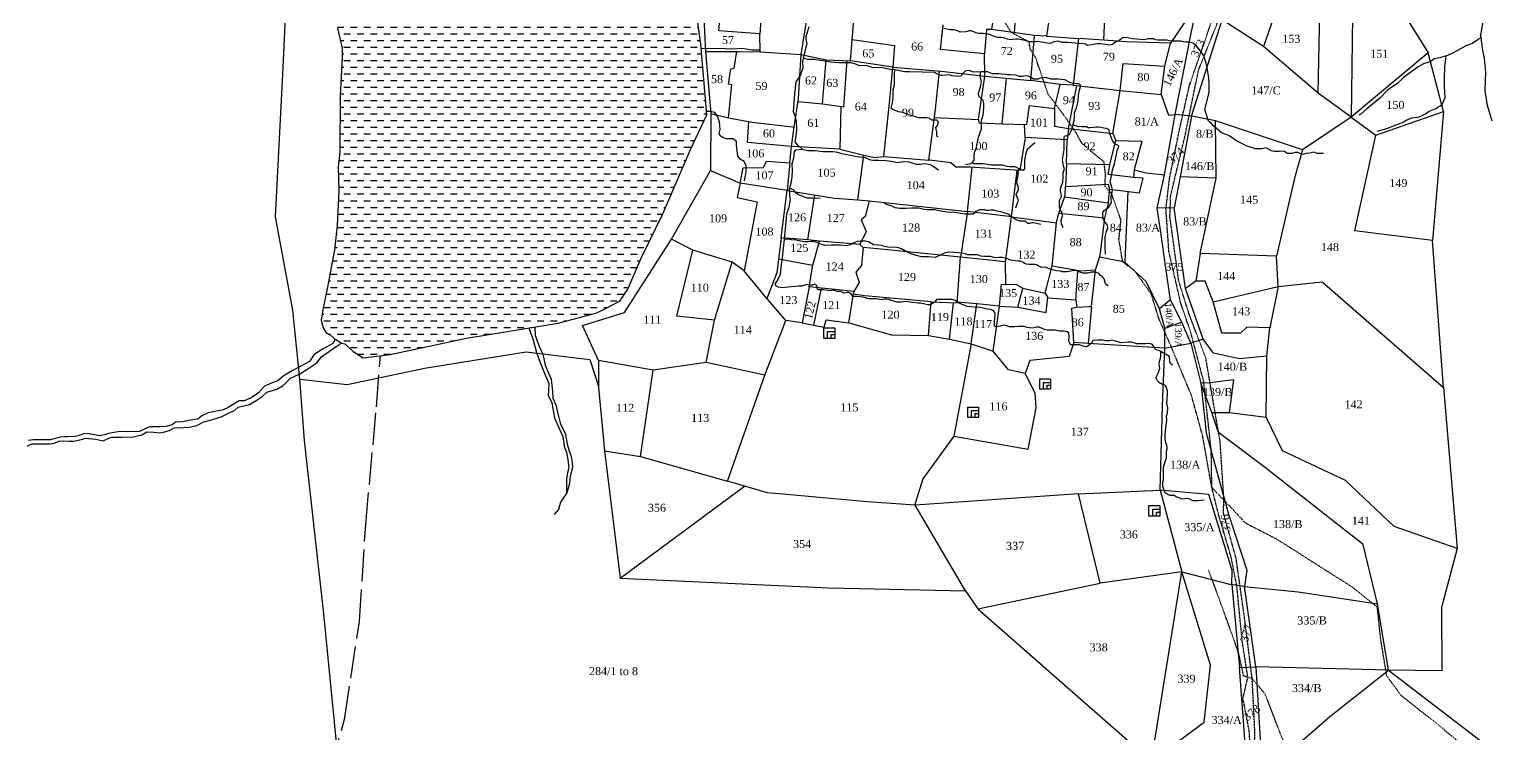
# Model space of a CAD drawing. Header units: millimetres. Extents: x -198 to 1953, y -1438 to 736.
# Drawn here: x 280 to 827, y -985 to -721 of the extents above; entities that cross this region are included whole.
import ezdxf

# ---------------------------------------------------------------- set-up
doc = ezdxf.new("R2010")
doc.units = ezdxf.units.MM
doc.header["$MEASUREMENT"] = 0
doc.linetypes.add('ACAD_ISO02W100', pattern=[15, 12, -3])
doc.linetypes.add('ACAD_ISO07W100', pattern=[3, 0, -3])
for name, color, linetype in [('CARTTRACK', 30, 'ACAD_ISO02W100'), ('NALA', 4, 'Continuous'), ('SQUAREWELL', 5, 'Continuous'), ('SURVEY_BND', 7, 'Continuous'), ('SURVEY_NO', 7, 'Continuous'), ('WATER_BODY', 4, 'Continuous')]:
    doc.layers.add(name, color=color, linetype=linetype)
doc.layers.add('FOOTPATH', color=150, linetype='ACAD_ISO07W100', lineweight=30)
doc.styles.get("Standard").update_dxf_attribs({"font": 'TIMES.TTF'})

msp = doc.modelspace()

# ---------------------------------------------------------------- hatches: boundary and pattern name
at = {"layer": 'WATER_BODY'}
h = msp.add_hatch(dxfattribs=at)
h.set_pattern_fill('DASH', color=256, scale=20, style=0)
h.paths.add_polyline_path([(519.17, -634.85), (521.6, -630.67), (524.88, -627.79), (525.33, -625.13), (525.05, -614.75), (522.51, -596.45), (518.77, -591.14), (511.47, -588.37), (499.82, -585.27), (485.71, -580.96), (474.68, -576.21), (463.09, -569.43), (450.67, -563.53), (442.53, -557.77), (438.78, -555.76), (436.73, -556.61), (435.28, -558.46), (436.65, -562.39), (439.79, -568.34), (442.97, -571.42), (444.94, -577.33), (448.08, -583.68), (449.69, -589.62), (450.01, -594.32), (448.65, -598.94), (446.39, -603.36), (445.3, -607.65), (442.4, -613.8), (439.18, -617.66), (436.24, -622.45), (432.54, -626.31), (430.41, -629.24), (427.99, -633.61), (425.98, -636.38), (424.49, -638.87), (422.52, -640.88), (421.52, -643.33), (418.57, -647.18), (417.65, -649.67), (414.63, -653.85), (412.21, -657.84), (409.92, -662.98), (407.06, -667.02), (403.44, -672.86), (400.02, -681.06), (397.44, -687.75), (396.48, -694.83), (395.73, -701.08), (395.05, -715.99), (395.16, -720.34), (396.88, -727.83), (396.88, -731.46), (396.19, -745.54), (396.08, -766.8), (395.45, -772.47), (395.68, -781.37), (395.05, -794.3), (394.07, -803.43), (391.33, -818.02), (389.66, -825.74), (389.04, -829.79), (389.84, -832.65), (390.87, -834.48), (392.48, -835.34), (393.96, -836.66), (396.77, -838.43), (397.92, -838.6), (401.01, -841.52), (404.79, -843.81), (414.84, -842.68), (443.49, -836.5), (465.61, -832.84), (477.88, -830.89), (492.36, -826.96), (500.96, -822.61), (503.94, -818.15), (508.98, -806.59), (517.14, -789.92), (527.46, -765.87), (533.66, -752.86), (531.34, -726.35), (529.46, -712.85), (525.84, -697.29), (524.54, -686.38), (523.75, -676.97), (523.3, -672.9), (521.21, -663.92), (519.62, -655.9)])
h.paths.add_polyline_path([(448.54, -707.68), (454.49, -707.68), (454.49, -703.11), (448.54, -703.11)], flags=24)
h.paths.add_polyline_path([(445.2, -700), (472.54, -700), (472.54, -695.29), (445.2, -695.29)], flags=24)

# ---------------------------------------------------------------- linework, layer by layer
at = {"layer": 'CARTTRACK'}
msp.add_lwpolyline([(280.76, -1269.69), (286.01, -1265.15), (291.26, -1258.64), (302.39, -1238.58), (309.82, -1223.48), (319.64, -1202.98), (328.75, -1183.3), (337.27, -1165.6), (348.78, -1134.15), (357.73, -1102.41), (366.84, -1069.94), (379.06, -1044.31), (388.45, -1012.28), (397.92, -978.71), (403.38, -942.6), (405.72, -906.27), (409.79, -862.24), (411.22, -843.09)], dxfattribs=at)
at = {"layer": 'FOOTPATH', "ltscale": 0.002}
for points in [[(738.85, -1014.06), (736.96, -983.69), (734.59, -971.36), (736.46, -963.55), (734.34, -950.1), (732.32, -929.46), (730.1, -918.2), (725.57, -902.96), (722.94, -892.5), (722.71, -878.41), (719.86, -852.59), (715.05, -834.37), (711.29, -823.41), (706.86, -804.2), (705.74, -788.02), (707.08, -776.68), (710.64, -759.15), (714.57, -741.74), (721.18, -722.73), (724.82, -711.88), (727.19, -698.25), (730.46, -679.98), (728.62, -659.8)], [(739.32, -999.68), (738.98, -981.69), (738.06, -964.04), (735.09, -940.44), (732.01, -918.88), (727.26, -901.89), (727.48, -897.18), (726.07, -875.44), (720.65, -843.85), (714.43, -827.53), (710.54, -815.15), (707.21, -790.94), (707.51, -783.06), (712.71, -761.49), (717.98, -736), (724.8, -719.11), (729.23, -698.33), (732.22, -682.13), (730.79, -675.08), (731.52, -662.15)], [(822.85, -993.95), (807.72, -981.26), (793.91, -970.34), (788.5, -962.95), (786.28, -949.51), (784.96, -937.27), (775.57, -929.76), (765.63, -923.47), (754.91, -916.63), (747.18, -911.78), (735.65, -905.85), (729.68, -899.45), (722.94, -892.5), (719.41, -872.71), (715.21, -857.7), (709.91, -845.01), (707.81, -839.89), (703.17, -829.41), (700.19, -819.81), (694.11, -811.42), (689.54, -807.91), (688.1, -799.64), (688.88, -792.25), (685.41, -782.55), (682.94, -779.64), (683.05, -774.85), (682.51, -770.44), (678.64, -767.33), (674.22, -763.47), (672.15, -759.77), (668.23, -753.97), (661.58, -745.1), (656.88, -731.37), (654.89, -728.21), (654.4, -725.52), (649.56, -723.01), (647.68, -721.86), (644.4, -716.56)], [(851.67, -1083.98), (844.06, -1082.47), (831.23, -1074.73), (820.31, -1067.83), (806.79, -1054.73), (800.74, -1050.56), (791.93, -1038.21), (785.97, -1029.41), (778.73, -1020.99), (766.54, -1009.35), (758.45, -1000.37), (751.68, -991.84), (748.47, -984.21), (742.95, -969.82), (738.06, -964.04), (734.86, -963.06), (732.99, -954.46), (728.18, -940.95), (722.93, -926.56), (721.69, -923.36)]]:
    msp.add_lwpolyline(points, dxfattribs=at)
at = {"layer": 'NALA'}
for points in [[(827.98, -755.16), (826.28, -749.4), (825.39, -743.72), (825.63, -736.78), (825.22, -731.76), (824.41, -728.02), (823.76, -722.92), (825.38, -713.96)], [(667.21, -795.17), (666.55, -793.67), (666.49, -792.29), (666.9, -790.64), (666.69, -789.26), (666.03, -788.42), (665.83, -787.47), (665.8, -786.29), (665.86, -784.99), (666.52, -783.45), (666.15, -781.05), (666.35, -780.13), (667.04, -778.06), (667.19, -776.07), (667.19, -774.52), (667.68, -773.1), (667.33, -771.98), (666.9, -769.7), (667.62, -765.96), (667.56, -763.59), (667.53, -761.31), (667.68, -760.88), (668.92, -760.48), (669.53, -760.19), (669.9, -759.41), (670.45, -758.37), (671.32, -754.98), (671.41, -753.62), (671.41, -751.95), (672.19, -750.22), (672.8, -747.71), (672.91, -745.29), (673.35, -743.5), (673.66, -742.41), (673.66, -741.66), (673, -741.19), (672.25, -741.17), (670, -740.85), (668.98, -740.3), (667.86, -739.78), (665.32, -739.46), (662.69, -739.46), (661.13, -738.94), (659.34, -738.89), (657.7, -739.45), (656.14, -739.43), (655.13, -738.85), (654.06, -738.3), (653.16, -738.24), (652.12, -738.53), (650.88, -738.53), (649.41, -738.01), (647.5, -737.87), (646.29, -737.87), (643.14, -737.46), (641.52, -737.46), (640.66, -737.44), (638.84, -736.77), (636.35, -736.77), (633.61, -736.83), (631.93, -736.22), (630.43, -736.43), (629.39, -737.64), (628.76, -738.3), (627.53, -738.47), (625.62, -738.21), (624.58, -737.92), (623.37, -737.95), (621.61, -738.1), (620.13, -737.61), (618.98, -736.97), (614.3, -736.8), (609.76, -736.68), (607.8, -736.74), (605.81, -736.42), (604.23, -735.93), (602.32, -735.82), (600.68, -735.47), (599.43, -735.18), (598.05, -735.07), (595.97, -735.21), (593.74, -734.43), (590.6, -734.32), (589.09, -733.68), (587.48, -733.42), (585.43, -733.42), (583.23, -733.42), (581.7, -733.25), (580.11, -733.1), (573.91, -732.16), (571.45, -732.08), (569.81, -731.7), (570.49, -728.95), (570.84, -727.42), (571.27, -726.16), (570.89, -724.67), (570.89, -723.32), (571.24, -722.31), (571.93, -719.77)], [(764.78, -767.36), (762.59, -767.32), (761.12, -766.87), (759.69, -767.21), (758.3, -767.39), (757.06, -767.7), (755.89, -767.28), (755.14, -766.91), (754.12, -766.91), (753.14, -767.36), (752.24, -767.39), (751.18, -767.32), (750.2, -766.64), (750.2, -766.64), (749.03, -766.45), (748.2, -766.53), (746.36, -766.53), (745.27, -766.38), (743.27, -765.21), (741.5, -765.55), (739.25, -765.59), (735.82, -764.46), (734.66, -763.78), (733.38, -763.22), (732.32, -762.77), (731.27, -762.01), (730.4, -761.34), (729.38, -760.7), (728.67, -760.39), (727.5, -759.94), (726.41, -759.42), (723.73, -757.12), (722.87, -756.14), (721.74, -755.24), (720.26, -750.81), (721.9, -744.46), (721.9, -741.09), (721.8, -739.07), (721.22, -735.13), (720.84, -733.49), (719.88, -730.7), (718.53, -728.78), (716.41, -726.27), (714.73, -725.64), (713.23, -725.61), (712.34, -725.5), (711.47, -725.22), (710.01, -725.22), (708.84, -725.22), (708, -725.22), (707.08, -725.1), (706.14, -724.89), (704.38, -724.89), (702.88, -724.89), (701.78, -724.7), (701.03, -724.35), (699.13, -724.42), (697.47, -724.69), (694.87, -724.51), (693.25, -724.39), (691.49, -723.99), (689.59, -723.92), (689.12, -724.39), (687.9, -725.12), (686.87, -725.68), (685.74, -726.54), (684.76, -726.73), (683.23, -726.5), (681.31, -726.29), (679.93, -726.24), (677.8, -726.67), (676.18, -726.86), (675.53, -726.32), (674.71, -726.2), (673.25, -726.13), (671.59, -726.04), (670.37, -725.89), (668.98, -725.75), (666.71, -725.75), (666.12, -725.45), (665.28, -725.31), (663.8, -725.54), (662.06, -726.08), (659.13, -725.57), (657.79, -725.43), (656.97, -725.45), (654.4, -725.52), (652.92, -725), (651.63, -724.7), (650.93, -724.63), (650.25, -724.53), (649.4, -724.53), (647.48, -724.81), (646.31, -724.53), (645.02, -724.02), (643.84, -723.88), (642.58, -723.85), (641.71, -723.64), (640.82, -723.29), (638.86, -722.44), (637.17, -722.37), (636.26, -722.42), (635.48, -722.42), (634.64, -722.09), (633.77, -721.74), (632.62, -721.36), (631.92, -721.36), (630.7, -721.74), (628.56, -721.85), (628.07, -721.6), (627.23, -721.22), (626.29, -721.03), (624.86, -721.01), (622.47, -720.54)], [(784.96, -759.01), (788.53, -758), (791.05, -756.96), (793.44, -756.15), (794.72, -755.55), (796.03, -754.67), (798.09, -753.97), (800.75, -753.55), (803.08, -752.51), (804.39, -751.5), (806.88, -750.43), (809.24, -748.98), (810.45, -746.39), (810.18, -742.34), (810.15, -739.14), (810.35, -734.87), (810.62, -731.72), (810.76, -730.74), (813.01, -729.7), (815.37, -728.49), (818.26, -726.91), (820.45, -726.14), (822.81, -724.52), (823.89, -723.91)], [(531.49, -728.01), (534.34, -727.81), (540.75, -727.99), (543.42, -728.06), (546.91, -727.85), (550.63, -728.45), (553.34, -728.52)], [(569.32, -765.72), (567.76, -764.19), (566.78, -762.9), (567.27, -760.01), (567.31, -758.09), (567.23, -755.29), (566.91, -753.64), (566.07, -751.77), (566.65, -745.16), (567.05, -740.48), (568.79, -738.06), (569.72, -735.13), (569.63, -732.94), (569.81, -731.7)], [(810.76, -730.74), (808.37, -731.55), (806.35, -731.92), (805.07, -732.86), (802.34, -733.74), (800.35, -734.85), (796.61, -737.52), (794.66, -738.93), (792.67, -741.02), (788.79, -743.59), (786.06, -746.48), (780.94, -750.66), (778.85, -752.61), (778.08, -752.98)], [(620.4, -760.9), (620.2, -761.05), (619.92, -760.92), (619.85, -760.47), (619.8, -759.32), (619.7, -758.72), (619.51, -757.64), (620.05, -756.8), (620.42, -755.51), (619.79, -754.82), (619.39, -754.85), (618.76, -754.9), (617.99, -754.9), (617.6, -754.61), (616.78, -754.11), (616.01, -753.95), (615.35, -753.95), (614.48, -753.95), (613.06, -753.93), (611.79, -753.61), (610.18, -753.06), (608.57, -752.56), (607.07, -752.03), (605.41, -751.71), (603.37, -750.83), (602.73, -750.33), (603.18, -748.36), (603.42, -746.38), (603.44, -743.51), (603.95, -741.61), (603.95, -738.19), (603.95, -737.01), (604.23, -735.93)], [(630.61, -771.49), (632.73, -771.07), (633.28, -770.45), (633.81, -769.79), (633.87, -768.36), (634.01, -767), (634.64, -765.55), (635.43, -761.24), (636.6, -758.13), (636.6, -754.88), (637.23, -753.03), (637.43, -750.05), (637.43, -748.62), (637.16, -747.46), (635.54, -745.87), (635.44, -744.85), (636.23, -742.4), (636.6, -740.38), (636.17, -739.02), (636.13, -738.1), (636.35, -736.77)], [(547.76, -777.52), (548.39, -774.25), (548.32, -771.92), (547.57, -770.38), (546.11, -769.4), (545.28, -768.18), (544.72, -764.31), (544.76, -762.87), (543.42, -761.88), (540.93, -761.8), (539.67, -761.33), (538.64, -760.66), (538.21, -759.79), (538.6, -758.34), (538.37, -755.42), (537.62, -753.45), (536.63, -752.03), (534.86, -751.6), (533.55, -751.63)], [(683.1, -805.03), (682.89, -802.52), (682.92, -798.53), (683.4, -796.52), (683.96, -795.2), (683.86, -794.19), (682.74, -792.73), (682.08, -791.59), (682.08, -790.47), (682.08, -789.38), (682.52, -788.65), (683.18, -788.16), (684.22, -787.5), (685.34, -785.71), (685.14, -784.49), (685.21, -783.17), (685.62, -781.93), (685.67, -780.76), (685.44, -779.85), (684.78, -777.95), (685.39, -775.14), (685.67, -773.42), (686.4, -771.16), (687.19, -767.72), (687.45, -766.25), (687.96, -765.08), (688.01, -764.47), (687.35, -764.14), (686.74, -763.86), (685.72, -762.44), (685.14, -761.2), (684.58, -759.73), (684.44, -758.42), (683.43, -757.94), (682.39, -757.81), (681.37, -757.56), (680.43, -757.48), (679.64, -757.51), (678.6, -757.56), (677.33, -757.73), (676.57, -757.73), (675.89, -757.33), (675.15, -757.3), (674.01, -757.38), (672.46, -757.18), (671.54, -756.82), (670.88, -756.67)], [(720.09, -897.16), (717.77, -897.47), (715.9, -897.47), (714.7, -896.77), (713.72, -896.58), (712.88, -896.69), (711.79, -896.8), (710.64, -896.35), (709.61, -895.88), (708.77, -895.46), (707.32, -895.43), (706.62, -895.18), (705.39, -894.45), (704.55, -892.1), (704.52, -890.37), (704.83, -889.39), (704.8, -886.24), (704.86, -884.79), (705.47, -882.7), (705.89, -881.41), (705.89, -880.13), (705.97, -878.82), (706.14, -878.03), (706.14, -877.31), (706.03, -876.72), (705.67, -875.61), (705.39, -874.29), (705.39, -872.7), (705.64, -869.98), (706.03, -867.21), (705.92, -865.68), (706.31, -864.48), (706.42, -862.61), (706.11, -860.79), (706.31, -857.53), (706.31, -856.08), (705.61, -854.29), (703.99, -853.62), (703.37, -853.26), (702.51, -852.45), (702.14, -851.7), (702.11, -851.11), (702.91, -849.35), (703.46, -847.8), (703.16, -846.34), (703.36, -845.29), (703.66, -843.99), (703.76, -843.23), (703.76, -841.93), (703.76, -841.48), (701.72, -840.63), (701.25, -839.66), (700.73, -838.92), (699.89, -838.57), (699, -838.5), (698.1, -838.57), (697.19, -838.57), (695.7, -838.65), (694.76, -838.62), (693.67, -838.25), (692.68, -838.01), (691.71, -837.98), (688.87, -838.23), (686.46, -837.51), (685.35, -837.29), (684.43, -837.53), (683.07, -837.53), (682.05, -837.19), (680.02, -837.29), (678.36, -837.43), (677.64, -838.47), (676.6, -839.41), (675.93, -839.74), (674.72, -839.44), (673.31, -839.02), (672.66, -839.02), (671.7, -839.02), (669.91, -839.02), (669.37, -837.48), (669.49, -836.12), (669.38, -834.5), (668.69, -834.18), (667.35, -833.89), (666.53, -833.89), (665.81, -833.84), (664.25, -833.47), (663.58, -833.47), (662.42, -833.47), (661.68, -833.47), (661.35, -833.47), (660.19, -833.24), (658.18, -832.38), (657.61, -832.38), (657.32, -832.4), (655.64, -832.73), (653.61, -832.48), (652.69, -832.16), (651.78, -832.11), (650.41, -832.18), (649.1, -832.21), (648.53, -832.26), (647.07, -832.23), (645.16, -831.69), (644.22, -831.88), (642.19, -832.26), (641.47, -832.03), (641.52, -830.57), (641.64, -828.89), (641.74, -827.71), (641.54, -826.84), (641.15, -826.42), (640.63, -826.05), (640.06, -825.75), (638.62, -825.66), (636.09, -825.01), (633.86, -824.86), (632.85, -824.76), (631.26, -824.62), (630.37, -824.32), (629.3, -823.87), (627.75, -823.15), (626.66, -822.34), (625.7, -822.04), (623.52, -821.99), (622.67, -821.99), (621.01, -821.99), (619.75, -821.99), (619.18, -822.86), (617.89, -823.72), (617.35, -823.99), (616.28, -824.02), (614.87, -823.65), (613.7, -823.35), (612.74, -823.4), (610.57, -823.1), (608.21, -822.75), (606.45, -823.03), (604.97, -823.03), (602.74, -822.36), (601.92, -822.04), (601.05, -821.86), (600.06, -821.91), (599.07, -822.14), (597.11, -821.79), (596.07, -821.72), (594.41, -821.72), (592.26, -821.17), (589.98, -820.95), (588.89, -820.92), (588.29, -820.92), (587.75, -819.91), (586.88, -819.39), (586.19, -819.39), (585.71, -819.46), (584.95, -819.64), (583.91, -819.01), (582.53, -818.99), (580.99, -818.54), (580, -818.74), (578.26, -818.54), (577.35, -818.44), (575.19, -818.39), (574.94, -817.68), (574.8, -816.76), (573.98, -816.22), (573.11, -816.59), (572.05, -816.59), (571.6, -816.54), (571.01, -816.46), (569.25, -817.03), (567.83, -817.03), (561.63, -817.62), (560.51, -817.42), (559.37, -816.82), (559.42, -816.08), (559.92, -815.31), (560.51, -814.18), (561.21, -812.59), (561.65, -808.89), (562, -806.74), (562.22, -803.62), (562.57, -800.73), (562.82, -798.01), (563.27, -794.3), (563.64, -789.9), (564.46, -787.25), (564.98, -784.65), (564.78, -783.02), (564.75, -781.73), (564.57, -780.56), (565.2, -778.45), (565.57, -776.08), (565.72, -773.66), (565.57, -771.14), (566.27, -768.96), (566.44, -766.73), (566.99, -765.91), (569.32, -765.72), (571.47, -766.19), (574.27, -766.19), (577.27, -766.53), (580.86, -766.61), (581.95, -766.66), (584.2, -767.37), (589.92, -768.41), (593.02, -768.78), (594.58, -769.57), (595.82, -769.87), (598.07, -769.87), (600.7, -769.97), (602.78, -770.17), (605.19, -770.74), (607.28, -770.32), (609.36, -770.42), (612.14, -771.31), (613.72, -771.33), (615.26, -771.06), (617.36, -771.43), (618.48, -772.12), (620.51, -773.46)], [(656.53, -763.32), (653.75, -765.84), (653.26, -767.36), (652.71, -769.85), (652.67, -773.37), (652.11, -773.71), (651.22, -773.34), (649.96, -772.74), (649.07, -772.37), (647.22, -772.34), (646.21, -772.19), (644.51, -771.74), (643.17, -771.67), (641.95, -771.67), (640.17, -771.67), (638.72, -771.48), (637.2, -771.19), (635.42, -771.19), (633.56, -771.19), (633, -770.76)], [(649.45, -787.74), (649.87, -786.52), (650.43, -784.84), (650.06, -784.04), (649.64, -782.64), (650.43, -780.85), (650.43, -780.24), (650.25, -779.49), (649.78, -778.28), (650.06, -776.64), (650.29, -775.61), (650.39, -774.67), (650.59, -773.04)], [(576.06, -784.16), (573.18, -784.1), (571.37, -784.07), (569.22, -783.31), (567.99, -782.77), (566.97, -782.04), (566.21, -781.12), (565.2, -780.56), (564.57, -780.56)], [(658.87, -793.96), (657.2, -793.58), (656.02, -793.35), (655.45, -793.35), (654.92, -793.42), (654.52, -793.5), (653.99, -793.5), (653.03, -792.65), (651.97, -792.65), (651.11, -792.65), (649.63, -792.12), (648.41, -791.43), (647.25, -790.59), (646.56, -790.04), (644.26, -789.36), (642.64, -788.96), (641.25, -788.57), (640.57, -788.58), (640.02, -788.58), (639.3, -788.66), (638.54, -788.66), (637.82, -788.46), (636.87, -788.41), (635.93, -788.49), (634.97, -788.82), (634.27, -789.15), (633.91, -789.64), (633.52, -790.03), (632.81, -790.08), (631.56, -790.08), (630.37, -790.08), (626.5, -789.39), (623.68, -789.25), (622.13, -789.07), (620.59, -788.82), (619.03, -788.46), (617.94, -788.46), (616.68, -788.45), (615.97, -788.37), (614.42, -788.19), (613.05, -787.83), (610.39, -787.86), (608.52, -787.94), (605.93, -787.94), (604.23, -787.69), (603.03, -787.09), (602.07, -786.77), (601.14, -786.49), (600.26, -786.07)], [(684.12, -817), (683.07, -816.2), (682.62, -814.29), (681.89, -813.52), (681.23, -813.04), (680.53, -812.27), (679.45, -811.82), (678.55, -811.82), (677.74, -811.82), (676.39, -812.2), (674.47, -812.17), (673.53, -811.75), (672, -811.12), (670.57, -811.33), (668.76, -811.68), (666.84, -811.68), (666.21, -811.4), (664.71, -811.23), (662.76, -810.77), (660.46, -809.9), (659.24, -809.99), (657.78, -809.36), (657.26, -809.03), (656.57, -808.89), (655.12, -808.89), (654.43, -808.89), (653.47, -808.81), (652.67, -808.53), (652.26, -808.18), (651.1, -807.71), (650.22, -807.65), (649.09, -807.57), (647.53, -807.27), (646.29, -806.83), (645.55, -806.5), (644.5, -806.25), (643.07, -806.25), (642.22, -806.39), (641.26, -806.28), (639.94, -805.92), (637.88, -805.9), (636.37, -805.84), (635.07, -805.32), (632.82, -805.29), (631.5, -805.29), (630.54, -804.88), (629.5, -804.6), (626.44, -804.38), (624.08, -804.27), (623.04, -804.49), (622.1, -804.91), (620.56, -805.7), (619.24, -806.25), (616.63, -806.09), (614.13, -806), (612.07, -805.48), (610.61, -805.02), (608.99, -804.36), (606.65, -803.07), (605.08, -802.6), (601.48, -802.38), (600.19, -802.21), (599.23, -801.83), (598.02, -801.72), (596.12, -801.5), (594.28, -800.43), (592.96, -800.15), (591.26, -800.12), (589.97, -800.23), (588.73, -800.73), (587.66, -801.39), (587, -801.64), (585.9, -801.91), (583.53, -801.66), (580.33, -801.66), (577.91, -801.82), (575.98, -801.19), (574.86, -800.69), (573.87, -800.34), (572.74, -800.34), (571.59, -800.45), (569.83, -800.45), (567.08, -799.82), (565.26, -799.73), (563.97, -799.38), (562.7, -799.37)], [(394.33, -836.89), (393.4, -838.45), (389.74, -840.56), (386.45, -842.68), (384.66, -845.28), (377.94, -848.84), (374.73, -850.74), (372.82, -852.45), (370.46, -853.3), (367.82, -854.52), (365.58, -857.04), (362.73, -858.87), (360.13, -859.92), (358.3, -859.92), (354.17, -862.46), (352.26, -863.4), (350.39, -863.68), (346.69, -864.53), (344.25, -865.55), (342.78, -866.81), (340.14, -867.26), (337, -867.79), (334.44, -868), (333.14, -868.93), (330.74, -869.62), (328.55, -869.7), (326.68, -869.7), (324.81, -869.66), (323.3, -870.35), (320.94, -871.49), (316.12, -871.57), (313.72, -871.45), (311.28, -871.9), (309.29, -872.27), (308.15, -872.59), (306.2, -873.12), (304, -872.67), (302.01, -872.31), (300.47, -872.22), (298.88, -872.75), (297.39, -873.17), (296.54, -873.33), (294.06, -873.49), (292.67, -873.49), (291.25, -873.54), (288.85, -874.19), (287.55, -874.55), (285.15, -874.55), (283.2, -874.55), (281.12, -874.55), (279.29, -874.84)], [(469.1, -832.28), (469.29, -835.38), (470.67, -839.26), (472.15, -842.52), (473.01, -846.65), (474.39, -849.83), (475.25, -851.89), (475.79, -856.46), (475.9, -859.02), (476.98, -861.48), (477.81, -864.87), (478.76, -868.75), (480.56, -872.1), (481.42, -876.67), (482.13, -879.08), (482.75, -880.8), (483.1, -883.06), (483.26, -884.97), (482.42, -888.23), (482.07, -890.96), (481.18, -894.43), (481.18, -889.32), (481.51, -886.84), (481.96, -884.93), (481.68, -882.05), (481.16, -879.38), (480.39, -877.58), (479.74, -873.45), (478.49, -870.69), (476.68, -866.45), (475.65, -860.77), (474.27, -858.13), (474.48, -853.57), (473.02, -850.17), (471.3, -845.74), (469.91, -842.01), (468.45, -836.85), (467.41, -833.84), (467.07, -832.6)], [(278.81, -876.91), (279.66, -876.42), (280.68, -876.05), (282.55, -876.05), (285.48, -876.05), (287.31, -876.05), (289.01, -875.81), (290.72, -875.04), (292.59, -874.92), (294.79, -875.12), (296.21, -875.12), (299.22, -874.51), (300.65, -873.92), (304.54, -874.32), (307.28, -875), (309.37, -874.01), (310.54, -873.55), (314.45, -873.61), (318.53, -873.52), (321.81, -872.75), (323.66, -871.63), (326.26, -871.75), (328.52, -871.98), (330.46, -871.55), (332.18, -871.15), (333.92, -870.15), (337.47, -869.95), (339.44, -869.83), (342.44, -869.23), (345.04, -867.83), (347.47, -867.18), (351.59, -865.94), (354.54, -864.46), (356.59, -863.57), (357.93, -862.41), (362.17, -861.37), (364.68, -859.88), (366.94, -858.31), (368.71, -856.77), (372.41, -855.59), (374.75, -854.28), (376.78, -852.25), (377.52, -851.45), (381.01, -849.84), (383.64, -848.22), (387.35, -845.68), (389.15, -843.54), (394.3, -839.93), (395.96, -838.84), (396.51, -838.26)], [(708.13, -846.58), (707.48, -846.03), (707.2, -845.07), (707.03, -843.41), (705.58, -842.51), (704.85, -842.17), (703.76, -841.48)], [(481.18, -894.43), (479.53, -896.81), (478.75, -897.93), (477.97, -900.7), (476.42, -902.6), (476.42, -902.6)]]:
    msp.add_lwpolyline(points, dxfattribs=at)
at = {"layer": 'SQUAREWELL'}
for points in [[(577.48, -832.69), (581.54, -832.69), (581.54, -836.64), (577.48, -836.64)], [(578.9, -834.06), (581.54, -834.06), (581.54, -836.64), (578.9, -836.64)], [(580.28, -835.1), (581.54, -835.1), (581.54, -836.64), (580.28, -836.64)], [(658.41, -851.72), (662.47, -851.72), (662.47, -855.66), (658.41, -855.66)], [(659.84, -853.09), (662.47, -853.09), (662.47, -855.66), (659.84, -855.66)], [(661.21, -854.13), (662.47, -854.13), (662.47, -855.66), (661.21, -855.66)], [(631.41, -862.29), (635.47, -862.29), (635.47, -866.24), (631.41, -866.24)], [(632.84, -863.66), (635.47, -863.66), (635.47, -866.24), (632.84, -866.24)], [(634.21, -864.7), (635.47, -864.7), (635.47, -866.24), (634.21, -866.24)], [(699.38, -899.21), (703.44, -899.21), (703.44, -903.16), (699.38, -903.16)], [(700.81, -900.58), (703.44, -900.58), (703.44, -903.16), (700.81, -903.16)], [(702.18, -901.62), (703.44, -901.62), (703.44, -903.16), (702.18, -903.16)]]:
    msp.add_lwpolyline(points, close=True, dxfattribs=at)
at = {"layer": 'SURVEY_BND'}
for points in [[(381.03, -851.91), (378.44, -826.07), (371.95, -790.99), (374.73, -735.09), (376.68, -694.93), (378.08, -666.14), (395.13, -636.8), (408.67, -606.35), (436.19, -606.44), (439.92, -577.48), (420.83, -573.6), (437.06, -547.36), (456.96, -555.84), (467.41, -565.36), (489.19, -577.12), (515.75, -584.88), (528.59, -587.53)], [(715.35, -753.34), (726.85, -717.2), (734.15, -680.45), (731.25, -666.99), (762.17, -679.84), (763.47, -713.96), (746.87, -714.03), (742.34, -727.27), (726.85, -717.2)], [(762.17, -679.84), (786.41, -689.1), (801.7, -692.85), (799, -712.58), (795.54, -715.98), (775.62, -715.73), (775.15, -753.74), (762.84, -744.79), (763.47, -713.96)], [(553.57, -729.21), (569.01, -730.22), (571.27, -716.42), (573.27, -695.94)], [(569.01, -730.22), (578.34, -732.29), (587.47, -732.58), (589.03, -714.07), (589.39, -706.8), (591.01, -698.82)], [(554.26, -712.29), (553.53, -722.46), (538.08, -721.4), (538.49, -716.91), (532.44, -716.67), (531.16, -709.77)], [(682.42, -724.84), (683.05, -711.01)], [(703.93, -745.23), (706.67, -753), (709.22, -752.74), (715.36, -721.57), (717.66, -710.85), (707.43, -726.01)], [(532.44, -716.67), (533.09, -729.13), (545.32, -729.13), (553.57, -729.21), (553.53, -722.46)], [(641.47, -713.08), (640.39, -720.85), (638.44, -720.89), (637.68, -730), (621.22, -728.34), (622.18, -719.11)], [(648.91, -722.07), (649.49, -714.49), (662.13, -715.79), (661.01, -723.38), (656.51, -723.16)], [(795.54, -715.98), (804.08, -729.61), (775.15, -753.74)], [(637.88, -738.3), (655.07, -740.03), (656.51, -723.16), (640.39, -720.85)], [(588.14, -724.58), (603.93, -726.88), (603.34, -734.94), (587.47, -732.58)], [(661.01, -723.38), (672.94, -724.28), (671.01, -741.71), (666.06, -741.48), (655.07, -740.03)], [(671.01, -741.71), (688.58, -743.69), (689.64, -733.62), (705.36, -734.64), (707.43, -726.01), (690.74, -725.47), (682.42, -724.84), (672.94, -724.28)], [(762.84, -744.79), (742.34, -727.27)], [(533.09, -729.13), (535.15, -752.34), (541.72, -754), (543.02, -741.6), (541.68, -741.32), (542.67, -735.63), (543.85, -735.36), (544.89, -729.13)], [(541.72, -754), (550.55, -755.55), (565.7, -757.33), (566.39, -757.43), (567.93, -746.78), (569.01, -730.22)], [(567.77, -747.87), (577.04, -748.72), (578.34, -732.29)], [(577.04, -748.72), (584.95, -749.85), (586.2, -732.54)], [(603.34, -734.94), (621.43, -736.54), (637.88, -738.3), (637.68, -730)], [(775.15, -753.74), (784.47, -760.49), (809.75, -751.57), (804.08, -729.61)], [(583.47, -765.65), (592.5, -767.98), (596.33, -768.84), (600.02, -768.5), (602.11, -748.53), (603.34, -734.94)], [(600.02, -768.5), (616.79, -769.82), (619.29, -750.72), (620.78, -736.49)], [(618.87, -753.9), (635.45, -754.59), (637.88, -738.3)], [(688.58, -743.69), (703.93, -745.23), (705.36, -734.64)], [(635.45, -754.59), (635.59, -755.82), (644.37, -756.17), (645.96, -739.12)], [(644.37, -756.17), (653.63, -756.48), (654.64, -749.29), (663.99, -750.47), (666.06, -741.48)], [(669.23, -757.96), (672.35, -741.86)], [(669.23, -757.96), (685.8, -759.89), (688.58, -743.69)], [(535.15, -752.34), (535.01, -773.7), (546.09, -778.38), (547.22, -772.66), (554.89, -772.62), (556.03, -770.19), (564.69, -770.84), (565.37, -764.71)], [(583.84, -749.69), (583.47, -765.65), (565.37, -764.71), (566.39, -757.43)], [(663.99, -750.47), (663.92, -757.08), (669.23, -757.96), (668.75, -762.26), (652.99, -761.33), (652.69, -756.45)], [(685.8, -759.89), (686.95, -762.48), (696.73, -762.72), (693.79, -773.5), (698.38, -774.63), (705.19, -775.38), (709.22, -752.74)], [(715.35, -753.34), (709.22, -752.74)], [(724.54, -776.51), (724.34, -755.15), (715.35, -753.34), (711.06, -776.09)], [(775.15, -753.74), (756.94, -765.95), (724.34, -755.15)], [(809.75, -751.57), (805.64, -799.9), (776.54, -796.26), (784.47, -760.49)], [(565.37, -764.71), (548.85, -763.19), (549.3, -755.33)], [(652.99, -761.33), (650.97, -773.73), (637.86, -772.87), (632.19, -772.44), (626.99, -772.47), (625.12, -770.77), (617.09, -769.8), (616.79, -769.82)], [(684.64, -771.62), (668.43, -771.22), (668.75, -762.26)], [(693.79, -773.5), (693.54, -776.36), (684.1, -775.23), (684.64, -771.62), (686.95, -762.48)], [(756.94, -765.95), (753.95, -776.58), (747.21, -805.73)], [(564.69, -770.84), (563.74, -781.19), (546.09, -778.38)], [(563.74, -781.19), (581.51, -784), (590.2, -784.67), (592.5, -767.98)], [(668.43, -771.22), (668.11, -779.72), (684.05, -778.81), (684.61, -780.63), (695.81, -782.01), (697.2, -776.59), (693.54, -776.36)], [(546.09, -778.38), (544.95, -783.84), (552.47, -785.38), (547.58, -811.31), (543.17, -808.05), (528.35, -803.54), (520.4, -799.38), (535.01, -773.7)], [(594.44, -785.09), (631.38, -789.02), (633.15, -772.52)], [(647.83, -791.01), (649.91, -773.66)], [(707.41, -822.2), (705.66, -810.22), (703.83, -796.74), (702.42, -787.79), (705.19, -775.38)], [(718.55, -804.81), (724.54, -776.51), (711.06, -776.09), (708.87, -787.68)], [(571.54, -799.65), (561.54, -798.98), (563.74, -781.19)], [(647.83, -791.01), (664.72, -793.26), (665.55, -789.7), (667.93, -783.04), (668.11, -779.72)], [(684.22, -785.92), (684.61, -780.63)], [(691.5, -781.48), (690.46, -804.81), (690.37, -808.02)], [(590.2, -784.67), (594.44, -785.09), (592.97, -790.89), (591.49, -792.21), (593.3, -796.52), (591.02, -801.41), (575.86, -800.22), (571.54, -799.65), (574.08, -782.82)], [(665.55, -789.7), (682.86, -791.44), (684.22, -785.92), (667.68, -783.74)], [(719.66, -836.93), (713.11, -817.92), (708.87, -787.68), (702.42, -787.79)], [(631.38, -789.02), (628.72, -806.11), (597.62, -803.03), (592.2, -802.6), (591.02, -801.41)], [(645.61, -807.87), (647.83, -791.01), (631.38, -789.02)], [(645.67, -816.39), (649.42, -816.22), (652.09, -817.83), (660.51, -819.59), (663.03, -809.4), (664.72, -793.26)], [(663.03, -809.4), (673.81, -811.29), (679.38, -810.87), (681.05, -805.48), (682.86, -791.44)], [(533.35, -845.63), (513.44, -848.48), (493.04, -844.84), (487.01, -831.73), (502.8, -826.9), (520.4, -799.38)], [(536.54, -829.77), (522.35, -828.31), (528.35, -803.54)], [(561.54, -798.98), (559.86, -812.04), (556.07, -821.6), (547.58, -811.31)], [(560.53, -806.81), (573.31, -809.17), (575.86, -800.22)], [(592.2, -802.6), (591.6, -809.25), (589.52, -811.75), (590.75, -815.68), (588.67, -819.02), (571.93, -817.27), (573.31, -809.17)], [(747.77, -817.14), (764.25, -815.38), (809.84, -854.98), (805.64, -799.9)], [(555.39, -850.37), (533.35, -845.63), (536.54, -829.77), (543.17, -808.05)], [(617.75, -822.89), (627.46, -823.28), (628.72, -806.11)], [(643.32, -824.56), (644.05, -816.3), (645.67, -816.39), (645.61, -807.87), (628.72, -806.11)], [(705.29, -840.23), (705.34, -832.8), (703.32, -825.57), (698.37, -815.28), (690.37, -808.02), (680.82, -806.21)], [(747.77, -817.14), (747.21, -805.73), (718.55, -804.81), (716.98, -815.21)], [(661.41, -821.36), (671.89, -822.11), (672.76, -811.43)], [(671.89, -822.11), (672.33, -824.85), (677, -824.61), (677.83, -824.69), (679.38, -810.87)], [(743.53, -843.28), (744.73, -832.68), (736.07, -832.4), (733.67, -834.61), (726.67, -834.61), (723.43, -822.85), (720.39, -815.21), (716.98, -815.21), (713.11, -817.92)], [(571.93, -817.27), (569.31, -830.78), (563.2, -829.93), (555.73, -821.19)], [(569.31, -830.78), (573.78, -831.58), (576.59, -817.76)], [(573.78, -831.58), (577.55, -832.39), (578.33, -829.65), (586.87, -830.78), (588.67, -819.02)], [(586.87, -830.78), (602.81, -835.25), (616.69, -835.55), (617.75, -822.89), (592.82, -820.64), (588.52, -820)], [(643.32, -824.56), (650.21, -824.93), (652.09, -817.83)], [(650.21, -824.93), (660.82, -826.91), (661.46, -820.97), (660.51, -819.59)], [(723.43, -822.85), (747.77, -817.14), (744.73, -832.68)], [(616.69, -835.55), (624.62, -836.93), (626.14, -823.23)], [(624.62, -836.93), (632.74, -838.66), (634.84, -823.62), (627.48, -822.99)], [(632.74, -838.66), (640.99, -841.42), (643.32, -824.56), (634.84, -823.62)], [(677.83, -824.69), (676.56, -838.44), (671.14, -838.12), (670.42, -825.25), (672.33, -824.85)], [(711.68, -830.49), (707.41, -822.2), (703.32, -825.57)], [(626.18, -873.2), (614.63, -889.16), (611.68, -898.45), (611.69, -899.04), (593.72, -897.76), (564.87, -895.15), (556.37, -894.46), (541.36, -890.01), (555.39, -850.37), (563.2, -829.93)], [(705.29, -840.23), (715.12, -838.37), (711.68, -830.49), (705.69, -832.73), (705.34, -832.8)], [(729.55, -864.29), (743.35, -866.11), (743.53, -843.28), (733.3, -844.29), (723.62, -842.08), (719.66, -836.93), (715.12, -838.37)], [(700.27, -995), (693.27, -1001.25), (608.79, -1018.66), (565.87, -1027.75), (502.42, -1036.41), (464.83, -1039.23), (399.97, -1042.72), (395.63, -996.8), (390.07, -939.8), (382.82, -874.85), (381.03, -851.91), (398.83, -853.8), (427.79, -847.75), (465.94, -841.64), (489.78, -844.46), (493.01, -854.44)], [(632.74, -838.66), (626.18, -873.2), (654.11, -878.02), (657.02, -862.59), (656.73, -857.07), (652.98, -849.71)], [(671.14, -838.12), (669.5, -843.34), (654.74, -844.83), (652.98, -849.71), (646.66, -848.34), (640.99, -841.42)], [(703.51, -893.41), (704.49, -861.89), (705.29, -840.23), (676.56, -838.44)], [(715.12, -838.37), (718.83, -853.31), (720.79, -871.99), (729.22, -902.41), (736.08, -923.42), (735.2, -929.5), (730, -928.74)], [(493.04, -844.84), (493.01, -854.94), (495.22, -878.68), (508.7, -880.77), (513.44, -848.48)], [(735.2, -929.5), (755.26, -931.54), (785.1, -936.08), (779.7, -913.84), (742.5, -884.71), (725.44, -871.78), (722.98, -864.29), (729.55, -864.29), (731.24, -852.09), (722.27, -853.26), (718.83, -853.31)], [(722.98, -864.29), (718.83, -853.31)], [(809.84, -854.98), (814.94, -915.33), (791.32, -907), (773.03, -889.87), (749.41, -878.7), (743.35, -866.11)], [(495.22, -878.68), (501.12, -926.41), (547.72, -891.89)], [(508.7, -880.77), (541.36, -890.01)], [(630.59, -931.19), (635.18, -937.9), (681.02, -928.26), (672.91, -894.86), (611.69, -899.04)], [(672.91, -894.86), (703.51, -893.41), (711.68, -924.01), (681.02, -928.26)], [(711.68, -924.01), (729.6, -928.67), (730.4, -928.8), (730.57, -923.48), (721.84, -895.04), (703.51, -893.41)], [(501.12, -926.41), (579.26, -930), (630.59, -931.19), (611.69, -899.04)], [(814.94, -915.33), (809.04, -937.45), (809.15, -961.17), (789.22, -960.81), (785.1, -936.08)], [(635.18, -937.9), (700.27, -995), (711.68, -924.01)], [(700.27, -995), (720.09, -980.37), (722.42, -959.05), (711.68, -924.01)], [(730.4, -928.8), (733.35, -959.88), (739.48, -959.58)], [(789.22, -960.81), (739.48, -959.58), (735.2, -929.5)], [(741.79, -999.34), (736.54, -1003.42), (733.35, -959.88)], [(739.48, -959.58), (741.79, -999.34), (757.44, -986.73), (767.2, -978.22), (789.22, -960.81)], [(789.22, -960.81), (825.57, -988.73), (854.39, -1027.16)]]:
    msp.add_lwpolyline(points, dxfattribs=at)
at = {"layer": 'WATER_BODY'}
msp.add_lwpolyline([(395.16, -720.34), (396.88, -727.83), (396.88, -731.46), (396.19, -745.54), (396.08, -766.8), (395.45, -772.47), (395.68, -781.37), (395.05, -794.3), (394.07, -803.43), (391.33, -818.02), (389.66, -825.74), (389.04, -829.79), (389.84, -832.65), (390.87, -834.48), (392.48, -835.34), (393.96, -836.66), (396.77, -838.43), (397.92, -838.6), (401.01, -841.52), (404.79, -843.81), (414.84, -842.68), (443.49, -836.5), (465.61, -832.84), (477.88, -830.89), (492.36, -826.96), (500.96, -822.61), (503.94, -818.15), (508.98, -806.59), (517.14, -789.92), (527.46, -765.87), (533.66, -752.86), (531.34, -726.35), (529.46, -712.85)], dxfattribs=at)

# ---------------------------------------------------------------- texts
at = {"layer": 'SURVEY_NO'}
for s, p in [('57', (539.26, -726.33)), ('66', (610.2, -728.75)), ('72', (643.8, -730.43)), ('153', (749.33, -725.85)), ('65', (591.89, -731.29)), ('95', (662.61, -733.35)), ('79', (682.06, -732.59)), ('151', (782.31, -731.42)), ('58', (535.18, -740.97)), ('62', (570.4, -741.48)), ('80', (695.03, -740.21)), ('59', (551.83, -743.51)), ('63', (578.4, -742.37)), ('98', (625.74, -745.79)), ('96', (652.82, -747.06)), ('147/C', (737.69, -745.19)), ('64', (589.08, -751.25)), ('97', (639.47, -747.83)), ('94', (667.06, -748.84)), ('93', (676.59, -751)), ('150', (788.36, -750.6)), ('61', (571.28, -757.35)), ('99', (606.75, -753.54)), ('101', (654.73, -757.22)), ('81/A', (694.01, -756.84)), ('60', (554.63, -761.29)), ('8/B', (717, -761.43)), ('106', (548.38, -768.75)), ('100', (632.06, -766.01)), ('92', (674.83, -766.15)), ('82', (689.51, -769.9)), ('146/B', (712.82, -773.54)), ('107', (551.83, -776.98)), ('105', (575.09, -775.97)), ('102', (654.86, -778.27)), ('91', (675.59, -775.49)), ('149', (789.48, -779.88)), ('104', (608.53, -780.66)), ('103', (636.49, -783.84)), ('90', (673.69, -783.36)), ('89', (672.54, -788.57)), ('145', (733.53, -786.14)), ('109', (534.43, -793.13)), ('126', (564.05, -792.75)), ('127', (578.54, -793)), ('83/B', (712.18, -794.26)), ('108', (551.84, -798.08)), ('128', (606.81, -796.55)), ('131', (634.01, -798.84)), ('84', (684.67, -796.61)), ('83/A', (694.47, -796.61)), ('125', (564.94, -804.18)), ('132', (650.03, -806.71)), ('88', (669.62, -802.03)), ('148', (763.81, -803.87)), ('124', (578.16, -811.16)), ('375', (705.51, -811.29)), ('129', (605.24, -815.1)), ('130', (632.19, -815.86)), ('133', (662.75, -817.68)), ('144', (724.93, -814.7)), ('110', (527.58, -819.07)), ('123', (560.78, -823.73)), ('135', (643.17, -821.11)), ('87', (672.54, -818.82)), ('121', (576.87, -825.61)), ('120', (599.07, -829.21)), ('134', (651.94, -823.9)), ('85', (685.78, -827.02)), ('143', (730.51, -827.91)), ('111', (509.77, -831.11)), ('119', (617.58, -830.08)), ('118', (626.43, -831.71)), ('117', (633.77, -832.68)), ('86', (670.38, -832.05)), ('114', (543.7, -834.83)), ('136', (652.96, -837.13)), ('140/B', (725.11, -848.69)), ('139/B', (719.59, -858.18)), ('112', (499.61, -864.09)), ('115', (583.67, -863.9)), ('116', (639.55, -863.53)), ('142', (772.68, -862.78)), ('113', (527.73, -867.87)), ('137', (670.01, -873.07)), ('138/A', (707.3, -885.39)), ('356', (511.51, -901.54)), ('335/A', (712.61, -908.8)), ('138/B', (745.85, -907.64)), ('141', (775.41, -906.4)), ('354', (565.94, -915.12)), ('337', (645.77, -915.78)), ('336', (688.42, -911.51)), ('335/B', (754.98, -943.75)), ('338', (677.11, -953.81)), ('284/1 to 8', (489.43, -962.73)), ('339', (710.04, -965.57)), ('334/B', (752.98, -969.07)), ('334/A', (722.85, -981))]:
    msp.add_text(s, height=3, dxfattribs=at).set_placement(p)
for s, height, rotation, p in [('373', 3, 63.4078, (717.54, -731.59)), ('146/A', 3, 63.4078, (707.2, -742.58)), ('374', 3, 44.9678, (708.09, -771.61)), ('122', 3, 76.8128, (572.94, -829.64)), ('140/A', 2.5, 274.4037, (705.32, -823.29)), ('139/A', 2.5, 270, (709.08, -830.7)), ('376', 3, 95.4463, (729.94, -909.08)), ('377', 3, 74.9153, (736.39, -950.65)), ('378', 3, 40.5685, (736.27, -980.2))]:
    msp.add_text(s, height=height, rotation=rotation, dxfattribs=at).set_placement(p)

doc.saveas('drawing.dxf')
